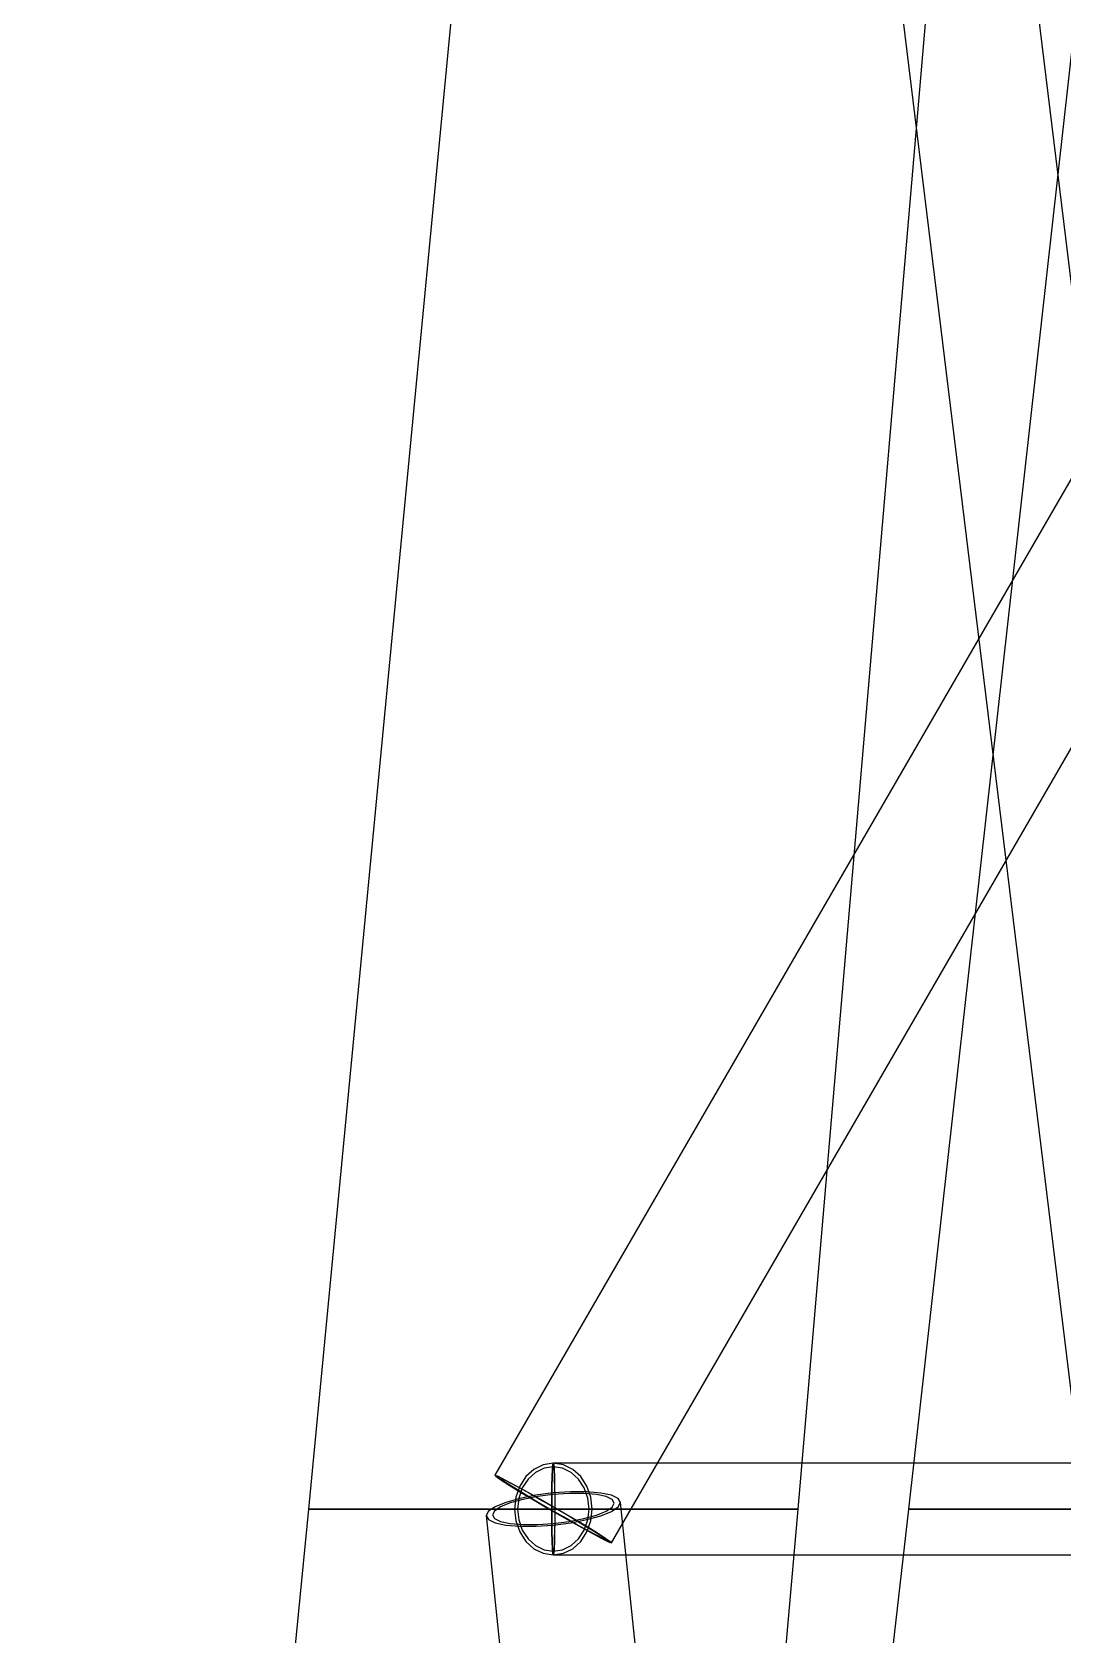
# Model space of a CAD drawing. Header units: millimetres. Extents: x -35150 to 1012618, y -518 to 497000.
# Drawn here: x -35150 to -30573, y 11941 to 19056 of the extents above; entities that cross this region are included whole.
import ezdxf

# ---------------------------------------------------------------- set-up
doc = ezdxf.new("R2010")
doc.units = ezdxf.units.MM
doc.layers.add('D-STR-STRC', color=7, linetype='Continuous', lineweight=25)

msp = doc.modelspace()

# ---------------------------------------------------------------- linework, layer by layer
at = {"layer": 'D-STR-STRC'}
for points in [[(-25861.8, 25150.5), (-33094.6, 12650.5), (-33090.5, 12645.3), (-33069, 12630.3), (-33031.7, 12606.4), (-32980.9, 12575.2), (-32920.3, 12538.9), (-32853.9, 12500), (-32786.2, 12461.1), (-32721.9, 12424.8), (-32665.3, 12393.6), (-32620.3, 12369.7), (-32590, 12354.7), (-32576.5, 12349.5), (-25343.7, 24849.5)], [(-31999.3, 24966.3), (-30468.8, 12466.3), (-30458.6, 12445.9), (-30428.9, 12429.1), (-30381.5, 12417.2), (-30319.8, 12410.9), (-30247.9, 12410.7), (-30170.8, 12416.6), (-30093.7, 12428.1), (-30021.9, 12444.6), (-29960.2, 12464.8), (-29912.8, 12487.4), (-29883, 12510.9), (-29872.9, 12533.7), (-31403.4, 25033.7)], [(-30170.8, 12703.2), (-32835.5, 12703.2), (-32880.1, 12696.3), (-32921.7, 12676), (-32957.4, 12643.7), (-32984.8, 12601.6), (-33002.1, 12552.6), (-33008, 12500), (-33002.1, 12447.4), (-32984.8, 12398.4), (-32957.4, 12356.3), (-32921.7, 12324), (-32880.1, 12303.7), (-32835.5, 12296.8), (-30170.8, 12296.8)], [(-27801.7, 12703.2), (-32835.5, 12703.2), (-32837.3, 12696.3), (-32839, 12676), (-32840.4, 12643.7), (-32841.5, 12601.6), (-32842.2, 12552.6), (-32842.4, 12500), (-32842.2, 12447.4), (-32841.5, 12398.4), (-32840.4, 12356.3), (-32839, 12324), (-32837.3, 12303.7), (-32835.5, 12296.8), (-27801.7, 12296.8)], [(-31237.4, 29.3), (-32537, 12529.3), (-32547.2, 12546.7), (-32577, 12561), (-32624.5, 12571.1), (-32686.3, 12576.4), (-32758.3, 12576.5), (-32835.5, 12571.3), (-32912.8, 12561.3), (-32984.8, 12547.1), (-33046.6, 12529.7), (-33094, 12510.3), (-33123.8, 12490.2), (-33134, 12470.7), (-31834.4, -29.3)]]:
    msp.add_lwpolyline(points, dxfattribs=at)
for points in [[(-33923, 12500), (-31748, 12500), (-30676.4, 25000), (-32726.4, 25000)], [(-31258.3, 12500), (-29083.3, 12500), (-27810.3, 25000), (-29860.3, 25000)], [(-33008, 12500), (-33002.1, 12447.4), (-32984.8, 12398.4), (-32957.4, 12356.3), (-32921.7, 12324), (-32880.1, 12303.7), (-32835.5, 12296.8), (-32790.9, 12303.7), (-32749.3, 12324), (-32713.6, 12356.3), (-32686.2, 12398.4), (-32669, 12447.4), (-32663.1, 12500), (-32669, 12552.6), (-32686.2, 12601.6), (-32713.6, 12643.7), (-32749.3, 12676), (-32790.9, 12696.3), (-32835.5, 12703.2), (-32880.1, 12696.3), (-32921.7, 12676), (-32957.4, 12643.7), (-32984.8, 12601.6), (-33002.1, 12552.6)], [(-32994.4, 12500), (-32989, 12451.5), (-32973.1, 12406.4), (-32947.8, 12367.6), (-32914.9, 12337.9), (-32876.6, 12319.2), (-32835.5, 12312.8), (-32794.4, 12319.2), (-32756.1, 12337.9), (-32723.2, 12367.6), (-32697.9, 12406.4), (-32682.1, 12451.5), (-32676.7, 12500), (-32682.1, 12548.5), (-32697.9, 12593.6), (-32723.2, 12632.4), (-32756.1, 12662.1), (-32794.4, 12680.8), (-32835.5, 12687.2), (-32876.6, 12680.8), (-32914.9, 12662.1), (-32947.8, 12632.4), (-32973.1, 12593.6), (-32989, 12548.5)], [(-32828.6, 12500), (-32828.9, 12447.4), (-32829.6, 12398.4), (-32830.6, 12356.3), (-32832.1, 12324), (-32833.7, 12303.7), (-32835.5, 12296.8), (-32837.3, 12303.7), (-32839, 12324), (-32840.4, 12356.3), (-32841.5, 12398.4), (-32842.2, 12447.4), (-32842.4, 12500), (-32842.2, 12552.6), (-32841.5, 12601.6), (-32840.4, 12643.7), (-32839, 12676), (-32837.3, 12696.3), (-32835.5, 12703.2), (-32833.7, 12696.3), (-32832.1, 12676), (-32830.6, 12643.7), (-32829.6, 12601.6), (-32828.9, 12552.6)], [(-32829.2, 12500), (-32829.4, 12451.5), (-32830, 12406.4), (-32831, 12367.6), (-32832.3, 12337.9), (-32833.9, 12319.2), (-32835.5, 12312.8), (-32837.2, 12319.2), (-32838.7, 12337.9), (-32840, 12367.6), (-32841, 12406.4), (-32841.6, 12451.5), (-32841.9, 12500), (-32841.6, 12548.5), (-32841, 12593.6), (-32840, 12632.4), (-32838.7, 12662.1), (-32837.2, 12680.8), (-32835.5, 12687.2), (-32833.9, 12680.8), (-32832.3, 12662.1), (-32831, 12632.4), (-32830, 12593.6), (-32829.4, 12548.5)], [(-32817.2, 12500), (-32750.7, 12461.1), (-32690.1, 12424.8), (-32639.4, 12393.6), (-32602, 12369.7), (-32580.5, 12354.7), (-32576.5, 12349.5), (-32590, 12354.7), (-32620.3, 12369.7), (-32665.3, 12393.6), (-32721.9, 12424.8), (-32786.2, 12461.1), (-32853.9, 12500), (-32920.3, 12538.9), (-32980.9, 12575.2), (-33031.7, 12606.4), (-33069, 12630.3), (-33090.5, 12645.3), (-33094.6, 12650.5), (-33081, 12645.3), (-33050.7, 12630.3), (-33005.7, 12606.4), (-32949.2, 12575.2), (-32884.8, 12538.9)], [(-32818.9, 12500), (-32758.7, 12464.7), (-32703.7, 12431.8), (-32657.7, 12403.5), (-32623.8, 12381.9), (-32604.3, 12368.2), (-32600.6, 12363.6), (-32612.9, 12368.2), (-32640.4, 12381.9), (-32681.2, 12403.5), (-32732.5, 12431.8), (-32790.8, 12464.7), (-32852.2, 12500), (-32912.4, 12535.3), (-32967.4, 12568.2), (-33013.4, 12596.5), (-33047.2, 12618.1), (-33066.7, 12631.8), (-33070.4, 12636.4), (-33058.1, 12631.8), (-33030.6, 12618.1), (-32989.8, 12596.5), (-32938.5, 12568.2), (-32880.2, 12535.3)], [(-32835.5, 12571.3), (-32912.8, 12561.3), (-32984.8, 12547.1), (-33046.6, 12529.7), (-33094, 12510.3), (-33123.8, 12490.2), (-33134, 12470.7), (-33123.8, 12453.3), (-33094, 12439), (-33046.6, 12428.9), (-32984.8, 12423.6), (-32912.8, 12423.5), (-32835.5, 12428.7), (-32758.3, 12438.7), (-32686.3, 12452.9), (-32624.5, 12470.3), (-32577, 12489.7), (-32547.2, 12509.8), (-32537, 12529.3), (-32547.2, 12546.7), (-32577, 12561), (-32624.5, 12571.1), (-32686.3, 12576.4), (-32758.3, 12576.5)], [(-32835.5, 12564.7), (-32905.6, 12555.6), (-32970.8, 12542.7), (-33026.9, 12527), (-33069.9, 12509.3), (-33096.9, 12491.1), (-33106.1, 12473.5), (-33096.9, 12457.6), (-33069.9, 12444.7), (-33026.9, 12435.5), (-32970.8, 12430.7), (-32905.6, 12430.7), (-32835.5, 12435.3), (-32765.5, 12444.4), (-32700.2, 12457.3), (-32644.2, 12473), (-32601.2, 12490.7), (-32574.1, 12508.9), (-32564.9, 12526.5), (-32574.1, 12542.4), (-32601.2, 12555.3), (-32644.2, 12564.5), (-32700.2, 12569.3), (-32765.5, 12569.3)], [(-35150, 0), (-32850, 0), (-31748, 12500), (-33923, 12500)], [(-31748, 12500), (-31785.1, 12500), (-31893.7, 12500), (-32066.5, 12500), (-32291.8, 12500), (-32554.1, 12500), (-32835.5, 12500), (-33117, 12500), (-33379.3, 12500), (-33604.5, 12500), (-33777.3, 12500), (-33886, 12500), (-33923, 12500), (-33886, 12500), (-33777.3, 12500), (-33604.5, 12500), (-33379.3, 12500), (-33117, 12500), (-32835.5, 12500), (-32554.1, 12500), (-32291.8, 12500), (-32066.5, 12500), (-31893.7, 12500), (-31785.1, 12500)], [(-32685.9, 0), (-30385.9, 0), (-29083.3, 12500), (-31258.3, 12500)], [(-29083.3, 12500), (-29120.4, 12500), (-29229, 12500), (-29401.9, 12500), (-29627.1, 12500), (-29889.4, 12500), (-30170.8, 12500), (-30452.3, 12500), (-30714.6, 12500), (-30939.8, 12500), (-31112.6, 12500), (-31221.3, 12500), (-31258.3, 12500), (-31221.3, 12500), (-31112.6, 12500), (-30939.8, 12500), (-30714.6, 12500), (-30452.3, 12500), (-30170.8, 12500), (-29889.4, 12500), (-29627.1, 12500), (-29401.9, 12500), (-29229, 12500), (-29120.4, 12500)]]:
    msp.add_lwpolyline(points, close=True, dxfattribs=at)

doc.saveas('drawing.dxf')
